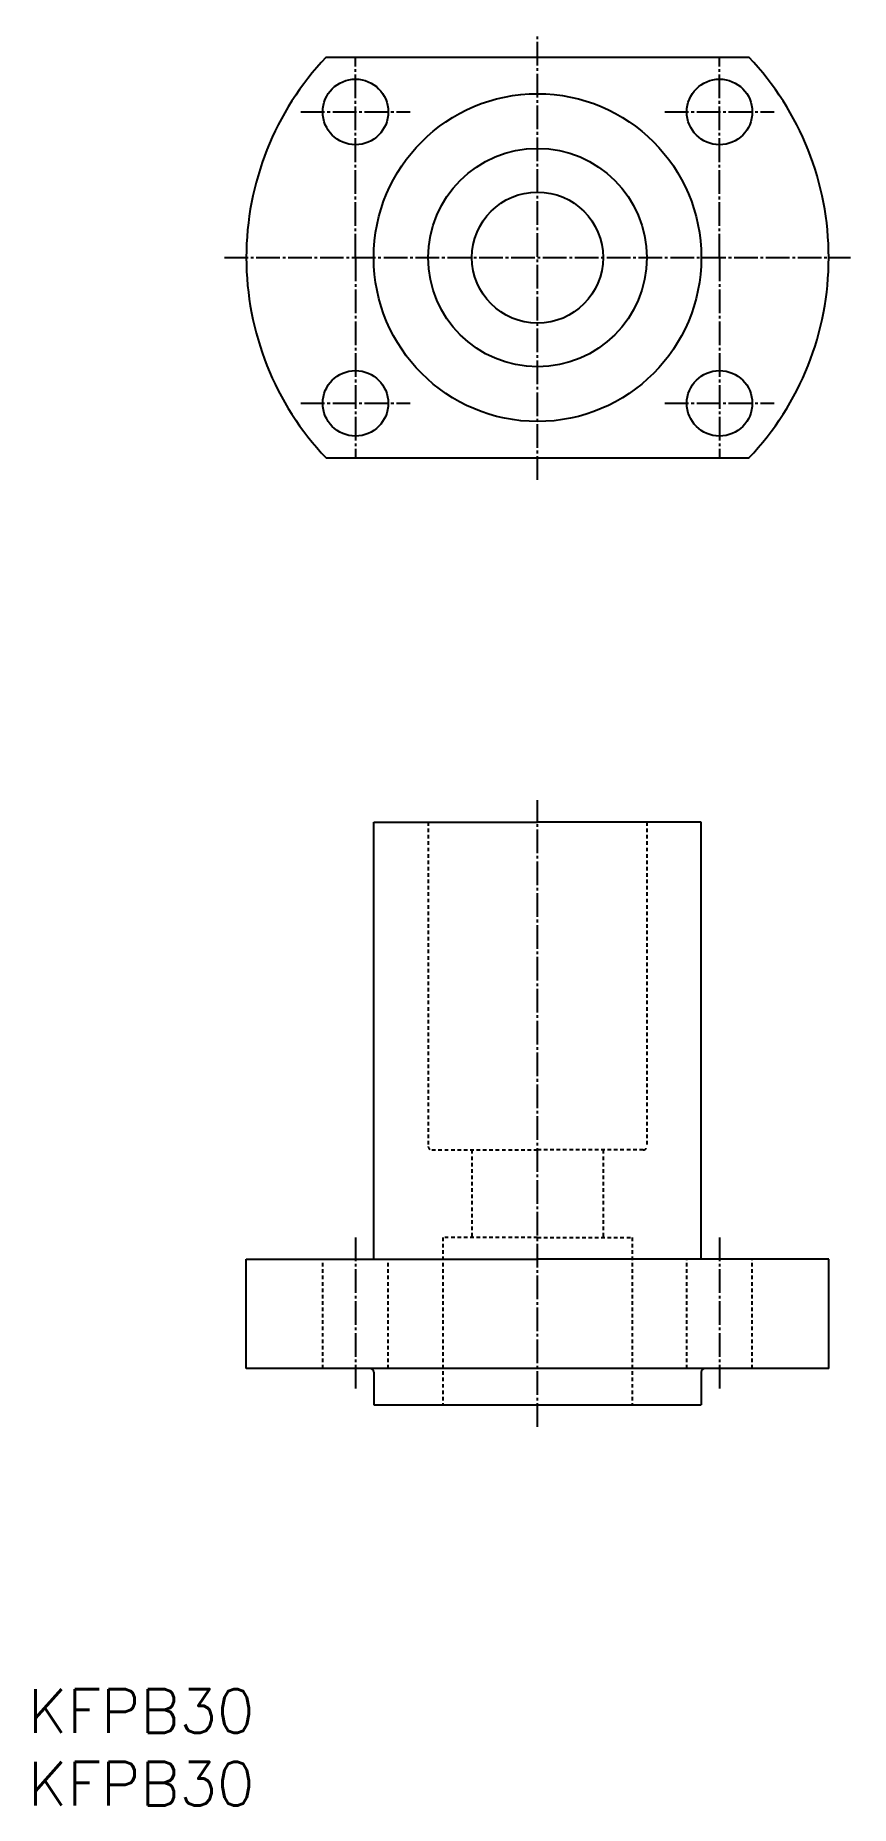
# Model space of a CAD drawing. Extents: x 590 to 702, y -543 to -300.
import ezdxf

# ---------------------------------------------------------------- set-up
doc = ezdxf.new("R2010")
doc.units = 0
doc.header["$LTSCALE"] = 0.25
doc.linetypes.add('CENTER', pattern=[17.5, 13, -1.5, 1.5, -1.5])
doc.linetypes.add('DASHED', pattern=[3.5, 2, -1.5])
doc.layers.get('0').update_dxf_attribs({"linetype": 'CONTINUOUS'})
doc.layers.add('CENTER', color=1, linetype='CENTER')
doc.styles.get("Standard").update_dxf_attribs({"font": 'txt', "bigfont": 'BIGFONT'})

msp = doc.modelspace()

# ---------------------------------------------------------------- linework, layer by layer
at = {"color": 7, "linetype": 'CONTINUOUS'}
for p, q in [((629.53, -303), (687.62, -303)), ((629.53, -358), (687.62, -358)), ((636.07, -408), (658.57, -408)), ((636.07, -468), (636.07, -408)), ((681.07, -408), (658.57, -408)), ((681.07, -468), (681.07, -408)), ((618.57, -468), (636.07, -468)), ((618.57, -483), (618.57, -468)), ((636.07, -468), (658.57, -468)), ((681.07, -468), (658.57, -468)), ((698.57, -468), (681.07, -468)), ((698.57, -483), (698.57, -468)), ((698.57, -483), (618.57, -483)), ((636.07, -483.5), (636.07, -488)), ((681.07, -483.5), (681.07, -488)), ((636.07, -488), (681.07, -488))]:
    msp.add_line(p, q, dxfattribs=at)
at = {"color": 3, "linetype": 'DASHED'}
for p, q in [((643.57, -408), (643.57, -452.5)), ((673.57, -408), (673.57, -452.5)), ((644.07, -453), (658.57, -453)), ((649.57, -453), (649.57, -465)), ((673.07, -453), (658.57, -453)), ((667.57, -453), (667.57, -465)), ((658.57, -465), (645.57, -465)), ((645.57, -465), (645.57, -488)), ((658.57, -465), (671.57, -465)), ((671.57, -465), (671.57, -488)), ((629.07, -483), (629.07, -468)), ((638.07, -483), (638.07, -468)), ((679.07, -483), (679.07, -468)), ((688.07, -483), (688.07, -468))]:
    msp.add_line(p, q, dxfattribs=at)
at = {"color": 7, "linetype": 'CONTINUOUS'}
for centre, radius in [((633.57, -310.5), 4.5), ((683.57, -310.5), 4.5), ((658.57, -330.5), 22.5), ((658.57, -330.5), 15), ((658.57, -330.5), 9), ((633.57, -350.5), 4.5), ((683.57, -350.5), 4.5)]:
    msp.add_circle(centre, radius, dxfattribs=at)
for centre, radius, start, end in [((658.57, -330.5), 40, 136.5675, 180), ((658.57, -330.5), 40, 0, 43.4325), ((658.57, -330.5), 40, 180, 223.4325), ((658.57, -330.5), 40, 316.5675, 0), ((635.57, -483.5), 0.5, 0, 90), ((681.57, -483.5), 0.5, 90, 180)]:
    msp.add_arc(centre, radius, start, end, dxfattribs=at)
at = {"color": 3, "linetype": 'DASHED'}
for centre, start, end in [((644.07, -452.5), 180, 270), ((673.07, -452.5), 270, 0)]:
    msp.add_arc(centre, 0.5, start, end, dxfattribs=at)
at = {"layer": 'CENTER', "color": 1, "linetype": 'CENTER'}
for p, q in [((658.57, -361), (658.57, -300)), ((633.57, -330.5), (633.57, -303)), ((683.57, -330.5), (683.57, -303)), ((626.07, -310.5), (641.07, -310.5)), ((676.07, -310.5), (691.07, -310.5)), ((615.57, -330.5), (701.57, -330.5)), ((633.57, -330.5), (633.57, -358)), ((683.57, -330.5), (683.57, -358)), ((626.07, -350.5), (641.07, -350.5)), ((676.07, -350.5), (691.07, -350.5)), ((658.57, -491), (658.57, -405)), ((633.57, -465), (633.57, -486)), ((683.57, -465), (683.57, -486))]:
    msp.add_line(p, q, dxfattribs=at)

# ---------------------------------------------------------------- texts
at = {"color": 7, "linetype": 'CONTINUOUS'}
for p in [(588.57, -533), (588.57, -543)]:
    msp.add_text('KFPB30', height=6, dxfattribs=at).set_placement(p)

doc.saveas('drawing.dxf')
